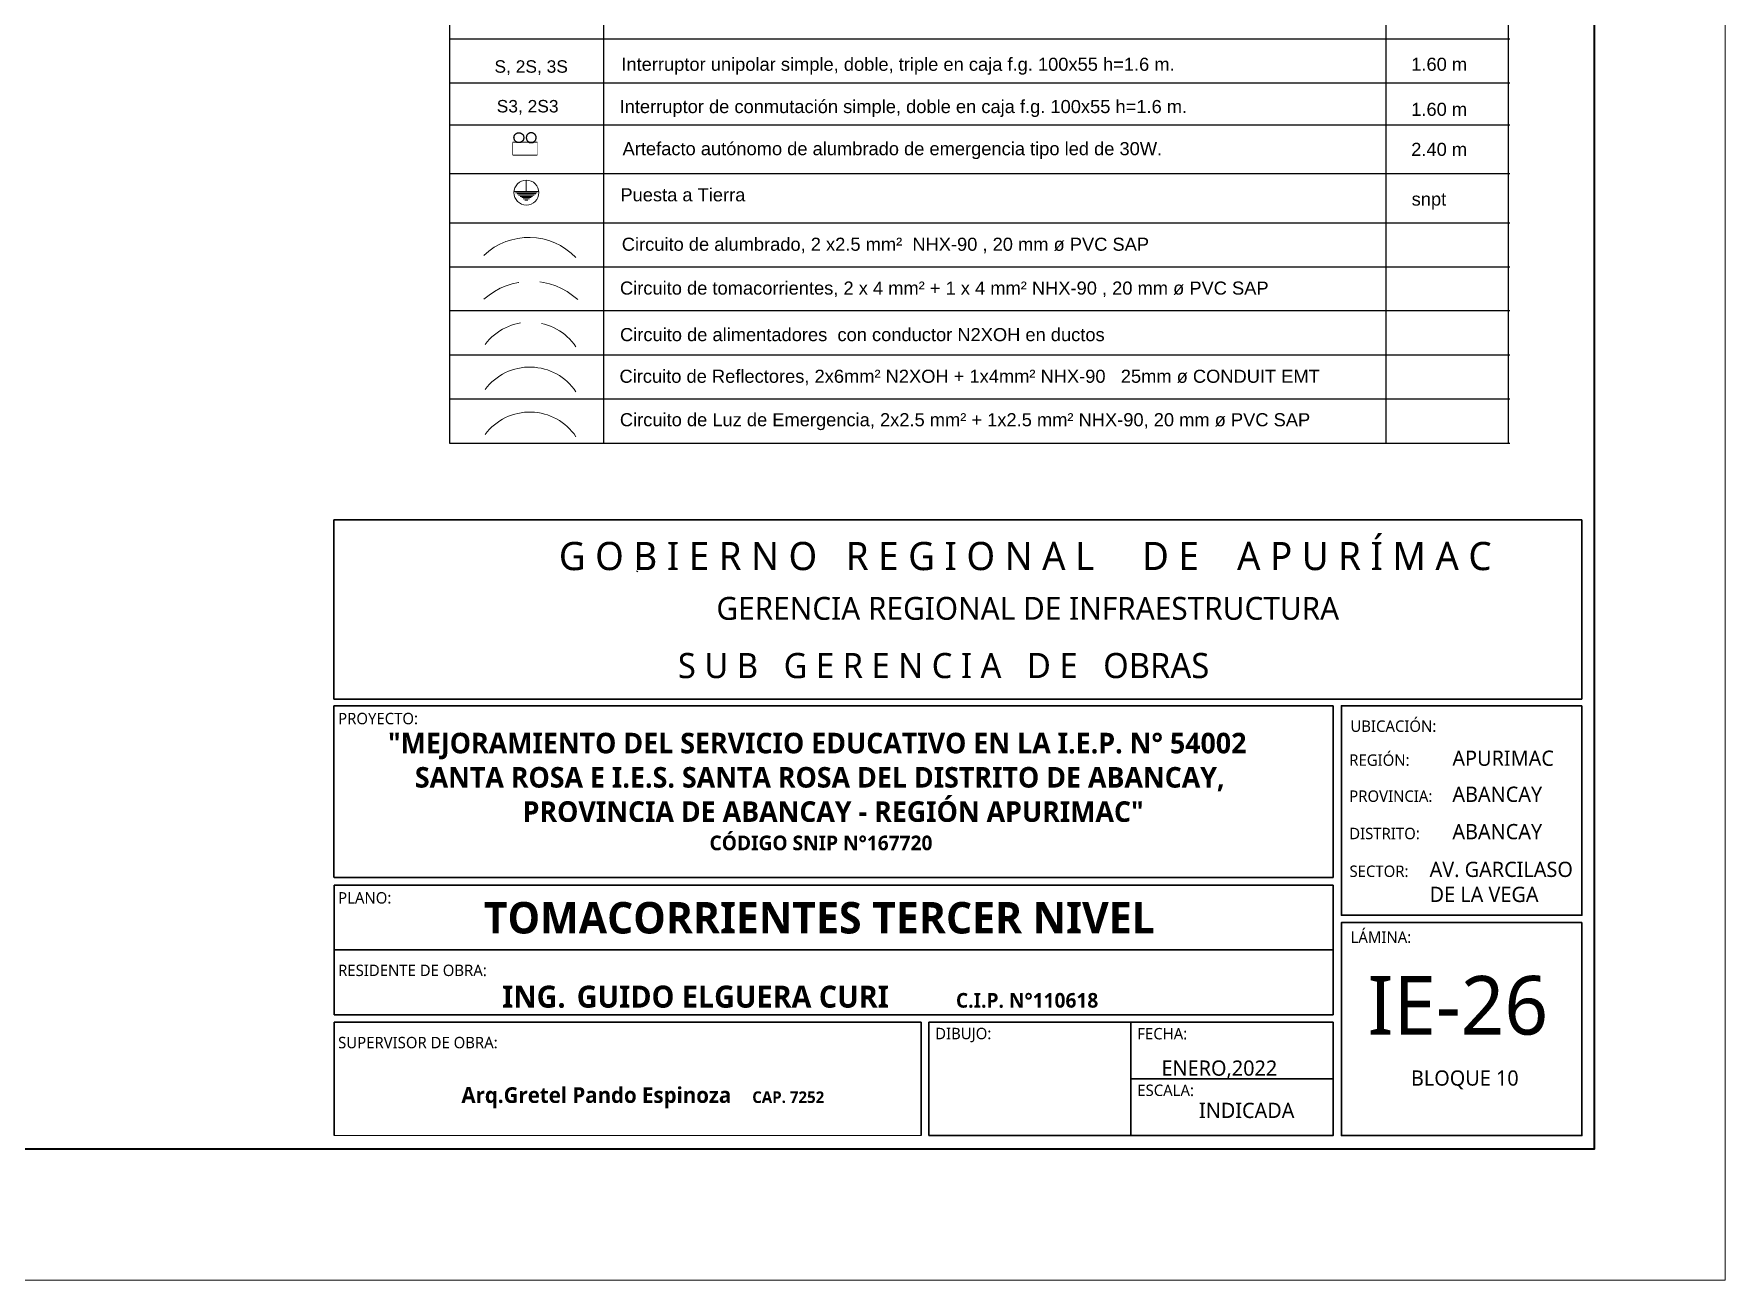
# Model space of a CAD drawing. Header units: metres. Extents: x -17 to 101, y 0 to 79.
# Drawn here: x 87.64 to 100.54, y 0 to 9.51 of the extents above; entities that cross this region are included whole.
import ezdxf
from ezdxf.enums import TextEntityAlignment as Align

# ---------------------------------------------------------------- set-up
doc = ezdxf.new("R2010")
doc.units = ezdxf.units.M
doc.set_wipeout_variables(frame=1)
doc.linetypes.add('CONTINUA', pattern=[0])
doc.linetypes.add('DASHED2', pattern=[0.375, 0.25, -0.125])
for name, color, linetype, lineweight in [('ALUMBRADO', 1, 'Continuous', 30), ('ARQ', 252, 'Continuous', 0), ('Cotas varias El', 253, 'Continuous', 13), ('Emergencia', 20, 'Continuous', 25), ('LINEAS_IND.', 252, 'Continuous', 5), ('Membrete', 250, 'Continuous', 15), ('ROTULO', 253, 'Continuous', 0)]:
    doc.layers.add(name, color=color, linetype=linetype, lineweight=lineweight)
doc.layers.add('IE-LEYENDA', color=142, linetype='Continuous')
doc.styles.add('Generales', font='trebuc.ttf', dxfattribs={"height": 0.1})
doc.styles.add('style1', font='arial.ttf', dxfattribs={"height": 0.35})

# ---------------------------------------------------------------- blocks, each defined once
blk = doc.blocks.new('Emergencia')
at = {"color": 1, "lineweight": 5}
blk.add_wipeout([(-0.077, -0.439), (-0.07, -0.435), (-0.064, -0.43), (-0.058, -0.425), (-0.052, -0.42), (-0.047, -0.413), (-0.042, -0.407), (-0.038, -0.4), (-0.034, -0.393), (-0.031, -0.386), (-0.029, -0.378), (-0.027, -0.37), (-0.026, -0.363), (-0.025, -0.355), (-0.025, -0.347), (-0.026, -0.339), (-0.027, -0.331), (-0.029, -0.323), (-0.031, -0.316), (-0.034, -0.308), (-0.038, -0.301), (-0.042, -0.294), (-0.047, -0.288), (-0.052, -0.282), (-0.058, -0.276), (-0.064, -0.271), (-0.07, -0.266), (-0.077, -0.262), (-0.084, -0.259), (-0.092, -0.256), (-0.099, -0.253), (-0.107, -0.251), (-0.115, -0.25), (-0.123, -0.249), (-0.131, -0.25), (-0.139, -0.25), (-0.146, -0.251), (-0.154, -0.253), (-0.162, -0.256), (-0.169, -0.259), (-0.176, -0.262), (-0.183, -0.267), (-0.189, -0.271), (-0.195, -0.276), (-0.201, -0.282), (-0.206, -0.288), (-0.211, -0.295), (-0.215, -0.301), (-0.219, -0.309), (-0.222, -0.316), (-0.224, -0.323), (-0.226, -0.331), (-0.227, -0.339), (-0.228, -0.347), (-0.228, -0.355), (-0.227, -0.363), (-0.226, -0.371), (-0.224, -0.379), (-0.222, -0.386), (-0.218, -0.393), (-0.215, -0.401), (-0.211, -0.407), (-0.206, -0.414), (-0.201, -0.42), (-0.195, -0.425), (-0.189, -0.431), (-0.183, -0.435), (-0.176, -0.439), (-0.169, -0.443), (-0.161, -0.446), (-0.154, -0.448), (-0.146, -0.45), (-0.138, -0.452), (-0.13, -0.452), (-0.122, -0.452), (-0.114, -0.452), (-0.107, -0.45), (-0.099, -0.448), (-0.091, -0.446), (-0.084, -0.443)], dxfattribs=at).dxf.layer = 'Emergencia'
at = {"layer": 'Emergencia', "color": 240, "true_color": 0xed1f24}
blk.add_lwpolyline([(-0.25, -0.25), (0.25, -0.25), (0.25, 0), (-0.25, 0)], close=True, dxfattribs=at)
at = {"color": 240, "lineweight": 5, "true_color": 0xed1f24}
blk.add_wipeout([(-0.25, -0.25), (0.25, -0.25), (0.25, 0), (-0.25, 0)], dxfattribs=at).dxf.layer = 'Emergencia'
at = {"layer": 'Emergencia', "color": 1}
blk.add_lwpolyline([(-0.077, -0.439), (-0.07, -0.435), (-0.064, -0.43), (-0.058, -0.425), (-0.052, -0.42), (-0.047, -0.413), (-0.042, -0.407), (-0.038, -0.4), (-0.034, -0.393), (-0.031, -0.386), (-0.029, -0.378), (-0.027, -0.37), (-0.026, -0.363), (-0.025, -0.355), (-0.025, -0.347), (-0.026, -0.339), (-0.027, -0.331), (-0.029, -0.323), (-0.031, -0.316), (-0.034, -0.308), (-0.038, -0.301), (-0.042, -0.294), (-0.047, -0.288), (-0.052, -0.282), (-0.058, -0.276), (-0.064, -0.271), (-0.07, -0.266), (-0.077, -0.262), (-0.084, -0.259), (-0.092, -0.256), (-0.099, -0.253), (-0.107, -0.251), (-0.115, -0.25), (-0.123, -0.249), (-0.131, -0.25), (-0.139, -0.25), (-0.146, -0.251), (-0.154, -0.253), (-0.162, -0.256), (-0.169, -0.259), (-0.176, -0.262), (-0.183, -0.267), (-0.189, -0.271), (-0.195, -0.276), (-0.201, -0.282), (-0.206, -0.288), (-0.211, -0.295), (-0.215, -0.301), (-0.219, -0.309), (-0.222, -0.316), (-0.224, -0.323), (-0.226, -0.331), (-0.227, -0.339), (-0.228, -0.347), (-0.228, -0.355), (-0.227, -0.363), (-0.226, -0.371), (-0.224, -0.379), (-0.222, -0.386), (-0.218, -0.393), (-0.215, -0.401), (-0.211, -0.407), (-0.206, -0.414), (-0.201, -0.42), (-0.195, -0.425), (-0.189, -0.431), (-0.183, -0.435), (-0.176, -0.439), (-0.169, -0.443), (-0.161, -0.446), (-0.154, -0.448), (-0.146, -0.45), (-0.138, -0.452), (-0.13, -0.452), (-0.122, -0.452), (-0.114, -0.452), (-0.107, -0.45), (-0.099, -0.448), (-0.091, -0.446), (-0.084, -0.443)], close=True, dxfattribs=at)
at = {"color": 1, "lineweight": 5}
blk.add_wipeout([(0.077, -0.439), (0.07, -0.435), (0.064, -0.43), (0.058, -0.425), (0.052, -0.42), (0.047, -0.413), (0.042, -0.407), (0.038, -0.4), (0.034, -0.393), (0.031, -0.386), (0.029, -0.378), (0.027, -0.37), (0.026, -0.363), (0.025, -0.355), (0.025, -0.347), (0.026, -0.339), (0.027, -0.331), (0.029, -0.323), (0.031, -0.316), (0.034, -0.308), (0.038, -0.301), (0.042, -0.294), (0.047, -0.288), (0.052, -0.282), (0.058, -0.276), (0.064, -0.271), (0.07, -0.266), (0.077, -0.262), (0.084, -0.259), (0.092, -0.256), (0.099, -0.253), (0.107, -0.251), (0.115, -0.25), (0.123, -0.249), (0.131, -0.25), (0.139, -0.25), (0.146, -0.251), (0.154, -0.253), (0.162, -0.256), (0.169, -0.259), (0.176, -0.262), (0.183, -0.267), (0.189, -0.271), (0.195, -0.276), (0.201, -0.282), (0.206, -0.288), (0.211, -0.295), (0.215, -0.301), (0.219, -0.309), (0.222, -0.316), (0.224, -0.323), (0.226, -0.331), (0.227, -0.339), (0.228, -0.347), (0.228, -0.355), (0.227, -0.363), (0.226, -0.371), (0.224, -0.379), (0.222, -0.386), (0.218, -0.393), (0.215, -0.401), (0.211, -0.407), (0.206, -0.414), (0.201, -0.42), (0.195, -0.425), (0.189, -0.431), (0.183, -0.435), (0.176, -0.439), (0.169, -0.443), (0.161, -0.446), (0.154, -0.448), (0.146, -0.45), (0.138, -0.452), (0.13, -0.452), (0.122, -0.452), (0.114, -0.452), (0.107, -0.45), (0.099, -0.448), (0.091, -0.446), (0.084, -0.443)], dxfattribs=at).dxf.layer = 'Emergencia'
at = {"layer": 'Emergencia', "color": 1}
blk.add_lwpolyline([(0.077, -0.439), (0.07, -0.435), (0.064, -0.43), (0.058, -0.425), (0.052, -0.42), (0.047, -0.413), (0.042, -0.407), (0.038, -0.4), (0.034, -0.393), (0.031, -0.386), (0.029, -0.378), (0.027, -0.37), (0.026, -0.363), (0.025, -0.355), (0.025, -0.347), (0.026, -0.339), (0.027, -0.331), (0.029, -0.323), (0.031, -0.316), (0.034, -0.308), (0.038, -0.301), (0.042, -0.294), (0.047, -0.288), (0.052, -0.282), (0.058, -0.276), (0.064, -0.271), (0.07, -0.266), (0.077, -0.262), (0.084, -0.259), (0.092, -0.256), (0.099, -0.253), (0.107, -0.251), (0.115, -0.25), (0.123, -0.249), (0.131, -0.25), (0.139, -0.25), (0.146, -0.251), (0.154, -0.253), (0.162, -0.256), (0.169, -0.259), (0.176, -0.262), (0.183, -0.267), (0.189, -0.271), (0.195, -0.276), (0.201, -0.282), (0.206, -0.288), (0.211, -0.295), (0.215, -0.301), (0.219, -0.309), (0.222, -0.316), (0.224, -0.323), (0.226, -0.331), (0.227, -0.339), (0.228, -0.347), (0.228, -0.355), (0.227, -0.363), (0.226, -0.371), (0.224, -0.379), (0.222, -0.386), (0.218, -0.393), (0.215, -0.401), (0.211, -0.407), (0.206, -0.414), (0.201, -0.42), (0.195, -0.425), (0.189, -0.431), (0.183, -0.435), (0.176, -0.439), (0.169, -0.443), (0.161, -0.446), (0.154, -0.448), (0.146, -0.45), (0.138, -0.452), (0.13, -0.452), (0.122, -0.452), (0.114, -0.452), (0.107, -0.45), (0.099, -0.448), (0.091, -0.446), (0.084, -0.443)], close=True, dxfattribs=at)
blk = doc.blocks.new('LYYYDD')
at = {"layer": 'IE-LEYENDA', "linetype": 'Continuous'}
for p, q in [((50.523, 52.331), (50.5231, 42.1254)), ((56.0206, 42.1252), (56.0209, 51.9642)), ((56.737, 42.1252), (56.7421, 51.9642)), ((51.4259, 50.4102), (51.4257, 42.1254)), ((50.523, 44.4973), (56.7448, 44.4971)), ((50.5228, 44.2395), (56.7448, 44.2394)), ((50.5228, 43.9934), (56.7448, 43.9932)), ((50.523, 43.7076), (56.7448, 43.7074)), ((50.523, 43.4185), (56.7447, 43.4184)), ((50.523, 43.1602), (56.7447, 43.16)), ((50.523, 42.9033), (56.7447, 42.9032)), ((50.523, 42.6435), (56.7447, 42.6434)), ((50.5231, 42.3852), (56.7447, 42.385)), ((50.5231, 42.1254), (56.7447, 42.1252))]:
    blk.add_line(p, q, dxfattribs=at)
at = {"layer": 'ROTULO', "color": 7, "linetype": 'Continuous'}
for p, q in [((50.9015, 43.6024), (51.0472, 43.6024)), ((50.9106, 43.5951), (51.0381, 43.5951)), ((50.9197, 43.5878), (51.029, 43.5878)), ((50.9288, 43.5805), (51.0199, 43.5805)), ((50.938, 43.5732), (51.0108, 43.5732)), ((50.9471, 43.5659), (51.0017, 43.5659)), ((50.9562, 43.5586), (50.9926, 43.5586)), ((50.9653, 43.5513), (50.9835, 43.5513))]:
    blk.add_line(p, q, dxfattribs=at)
at = {"layer": 'ROTULO', "color": 7, "linetype": 'Continuous', "ltscale": 30}
blk.add_line((50.9736, 43.6684), (50.9733, 43.6047), dxfattribs=at)
at = {"layer": 'ROTULO', "color": 1}
blk.add_circle((50.9744, 43.5952), 0.0732, dxfattribs=at)
blk.add_arc((50.9881, 42.9501), 0.3823, 43.67323, 133.58082, dxfattribs=at)
at = {"layer": 'ROTULO', "color": 5, "linetype": 'DASHED2'}
blk.add_arc((50.9993, 42.6668), 0.4084, 47.41368, 132.16389, dxfattribs=at)
at = {"layer": 'ROTULO', "color": 4, "linetype": 'DASHED2'}
blk.add_arc((50.9939, 42.509), 0.3265, 33.81107, 143.23341, dxfattribs=at)
at = {"layer": 'ROTULO', "color": 4, "linetype": 'CONTINUA'}
blk.add_arc((50.9939, 42.2451), 0.3265, 33.81107, 143.23341, dxfattribs=at)
at = {"layer": 'ROTULO', "color": 6, "linetype": 'CONTINUA'}
blk.add_arc((50.9939, 41.9811), 0.3265, 33.81107, 143.23341, dxfattribs=at)
at = {"layer": 'IE-LEYENDA', "style": 'style1'}
for s, p in [('Interruptor unipolar simple, doble, triple en caja f.g. 100x55 h=1.6 m.', (51.5314, 44.3104)), ('1.60 m', (56.1669, 44.3104)), ('Interruptor de conmutación simple, doble en caja f.g. 100x55 h=1.6 m.', (51.5211, 44.0622)), ('1.60 m', (56.1669, 44.0459)), ('Artefacto autónomo de alumbrado de emergencia tipo led de 30W.', (51.5386, 43.815)), ('2.40 m', (56.1669, 43.8108)), ('snpt', (56.1693, 43.519)), ('Circuito de alumbrado, 2 x2.5 mm²  NHX-90 , 20 mm ø PVC SAP', (51.534, 43.2542)), ('Circuito de tomacorrientes, 2 x 4 mm² + 1 x 4 mm² NHX-90 , 20 mm ø PVC SAP', (51.5234, 42.9969)), ('Circuito de alimentadores  con conductor N2XOH en ductos', (51.5236, 42.7238)), ('Circuito de Reflectores, 2x6mm² N2XOH + 1x4mm² NHX-90   25mm ø CONDUIT EMT', (51.5205, 42.4794)), ('Circuito de Luz de Emergencia, 2x2.5 mm² + 1x2.5 mm² NHX-90, 20 mm ø PVC SAP', (51.5228, 42.2243))]:
    blk.add_text(s, height=0.0768, rotation=359.99834, dxfattribs=at).set_placement(p)
blk.add_text('Puesta a Tierra', height=0.0768, rotation=359.99834, dxfattribs=at).set_placement((51.8925, 43.5442), align=Align.CENTER)
at = {"layer": 'ROTULO', "style": 'style1'}
for s, p in [('S, 2S, 3S', (50.7867, 44.299)), ('S3, 2S3', (50.7999, 44.066))]:
    blk.add_text(s, height=0.07304, rotation=359.99834, dxfattribs=at).set_placement(p)
at = {"layer": 'ROTULO', "xscale": 0.2852197920000004, "yscale": 0.2852197920000004, "zscale": 0.2852197920000004, "rotation": 179.9518922148181}
blk.add_blockref('Emergencia', (50.9662, 43.818), dxfattribs=at)

msp = doc.modelspace()

# ---------------------------------------------------------------- linework, layer by layer
at = {"layer": 'Cotas varias El'}
msp.add_lwpolyline([(50.439, 35.5), (100.539, 35.5), (100.539, 0), (50.439, 0), (50.439, 35.5)], dxfattribs=at)
at = {"layer": 'Cotas varias El', "lineweight": 40}
msp.add_lwpolyline([(51.439, 34.5), (99.539, 34.5), (99.539, 1), (51.439, 1)], close=True, dxfattribs=at)
at = {"layer": 'LINEAS_IND.', "color": 7, "ltscale": 0.5}
msp.add_line((92.233, 5.411, 0.571), (92.244, 5.405, 0.571), dxfattribs=at)
msp.add_line((92.233, 5.411, 0.571), (92.244, 5.405, 0.571), dxfattribs=at)
at = {"layer": 'Membrete', "color": 7, "lineweight": 30, "ltscale": 0.5}
for p, q in [((89.925, 4.432), (89.925, 5.801)), ((89.925, 5.801), (99.446, 5.801)), ((99.446, 4.432), (89.925, 4.432)), ((89.925, 4.382), (97.548, 4.382)), ((89.925, 4.382), (89.925, 3.073)), ((89.926, 3.073), (97.548, 3.073)), ((89.926, 3.014), (97.548, 3.014)), ((89.926, 3.014), (89.926, 2.024)), ((97.548, 3.014), (97.548, 2.024)), ((97.548, 2.519), (89.926, 2.519)), ((89.926, 2.024), (97.548, 2.024)), ((89.926, 1.968), (94.406, 1.968)), ((89.926, 1.968), (89.926, 1.103)), ((94.406, 1.968), (94.406, 1.103)), ((94.464, 1.968), (97.548, 1.968)), ((94.464, 1.968), (94.464, 1.103)), ((97.548, 1.536), (96.006, 1.536))]:
    msp.add_line(p, q, dxfattribs=at)
at = {"layer": 'Membrete', "color": 7, "lineweight": 20, "ltscale": 0.5}
msp.add_line((99.446, 5.801), (89.925, 5.801), dxfattribs=at)
msp.add_lwpolyline([(99.446, 4.432), (99.446, 5.801)], dxfattribs=at)
at = {"layer": 'Membrete', "color": 7, "lineweight": 30, "ltscale": 0.5}
for points in [[(99.446, 4.432), (99.446, 5.801)], [(97.548, 3.073), (97.548, 4.382)], [(94.464, 1.103), (97.548, 1.103), (97.548, 1.968)], [(96.006, 1.968), (96.006, 1.103)]]:
    msp.add_lwpolyline(points, dxfattribs=at)
for points in [[(99.446, 4.382), (97.611, 4.382), (97.611, 2.784), (99.446, 2.784)], [(99.446, 2.728), (97.611, 2.728), (97.611, 1.103), (99.446, 1.103)]]:
    msp.add_lwpolyline(points, close=True, dxfattribs=at)
at = {"layer": 'Membrete', "color": 7, "lineweight": 18, "ltscale": 0.5}
msp.add_lwpolyline([(89.926, 1.103), (94.406, 1.103)], dxfattribs=at)
msp.add_lwpolyline([(89.926, 1.103), (94.406, 1.103)], dxfattribs=at)

# ---------------------------------------------------------------- texts
at = {"layer": 'ARQ', "ltscale": 0.5, "insert": (90.898, 1.472), "char_height": 0.11921, "width": 4.28418, "attachment_point": 1, "style": 'Generales'}
msp.add_mtext('{\\fTrebuchet MS|b1|i0|c0|p34;\\H1.0054x;Arq.Gretel Pando Espinoza \\H0.73511x;    CAP. 7252}', dxfattribs=at)
at = {"layer": 'Membrete', "color": 7, "lineweight": 5, "style": 'Generales'}
for s, height, p in [('G O B I E R N O   R E G I O N A L     D E    A P U R Í M A C   ', 0.21504, (91.641, 5.417)), ('GERENCIA REGIONAL DE INFRAESTRUCTURA', 0.17436, (92.843, 5.038)), ('S U B   G E R E N C I A   D E   OBRAS', 0.19179, (92.549, 4.593))]:
    msp.add_text(s, height=height, dxfattribs=at).set_placement(p)
at = {"layer": 'Membrete', "color": 7, "ltscale": 0.5, "style": 'Generales'}
for s, height, p in [('PROYECTO:', 0.0872, (89.957, 4.241)), ('UBICACIÓN:', 0.0872, (97.68, 4.183)), ('REGIÓN:', 0.0872, (97.671, 3.924)), ('APURIMAC', 0.1162, (98.458, 3.924)), ('ABANCAY', 0.1162, (98.458, 3.649)), ('PROVINCIA:', 0.0872, (97.671, 3.649)), ('DISTRITO:', 0.0872, (97.671, 3.364)), ('ABANCAY', 0.1162, (98.458, 3.364)), ('SECTOR: ', 0.0872, (97.673, 3.076)), ('AV. GARCILASO  ', 0.11624, (98.284, 3.076)), ('DE LA VEGA', 0.1162, (98.284, 2.885)), ('PLANO:', 0.0872, (89.957, 2.873)), ('LÁMINA:', 0.0872, (97.681, 2.573)), ('RESIDENTE DE OBRA:', 0.08718, (89.957, 2.32)), ('IE-26', 0.448, (97.811, 1.873)), ('SUPERVISOR DE OBRA:', 0.08718, (89.957, 1.769)), ('DIBUJO:', 0.0872, (94.512, 1.838)), ('FECHA:', 0.0872, (96.054, 1.837)), ('ENERO,2022', 0.1162, (96.239, 1.56)), ('BLOQUE 10', 0.1162, (98.142, 1.484)), ('ESCALA:', 0.0872, (96.054, 1.405)), ('INDICADA', 0.1162, (96.525, 1.237))]:
    msp.add_text(s, height=height, dxfattribs=at).set_placement(p)
at = {"layer": 'Membrete', "color": 7, "ltscale": 0.5, "attachment_point": 1, "style": 'Generales'}
for s, insert, char_height, width in [('\\pi0.5376;{\\fTrebuchet MS|b1|i0|c0|p34;\\H0.6891x;"MEJORAMIENTO DEL SERVICIO EDUCATIVO EN LA I.E.P. N° 54002 \\P\\pi0.74287;SANTA ROSA E I.E.S. SANTA ROSA DEL DISTRITO DE ABANCAY, \\P\\pi1.5647;PROVINCIA DE ABANCAY - REGIÓN APURIMAC"\\H1.4512x;\\P\\pi2.9906;\\H0.49222x;CÓDIGO SNIP N°167720}', (89.8, 4.176), 0.227544, 7.67255), ('{\\fTrebuchet MS|b1|i0|c0|p34;TOMACORRIENTES TERCER NIVEL}', (91.068, 2.885), 0.24019, 7.41882), ('\\pi-0.47999,l0.66961,t0.66961;{\\fTrebuchet MS|b1|i0|c0|p34;\\H0.88598x;ING.^IGUIDO ELGUERA CURI         \\H0.66667x;C.I.P. N°110618}', (91.019, 2.247), 0.18962, 5.90179)]:
    msp.add_mtext(s, dxfattribs=dict(at, insert=insert, char_height=char_height, width=width))

# ---------------------------------------------------------------- next in the draw order: block references
at = {"layer": 'ALUMBRADO', "xscale": 1.3, "yscale": 1.3, "zscale": 1.3}
msp.add_blockref('LYYYDD', (25.127, -48.377), dxfattribs=at)

doc.saveas('drawing.dxf')
